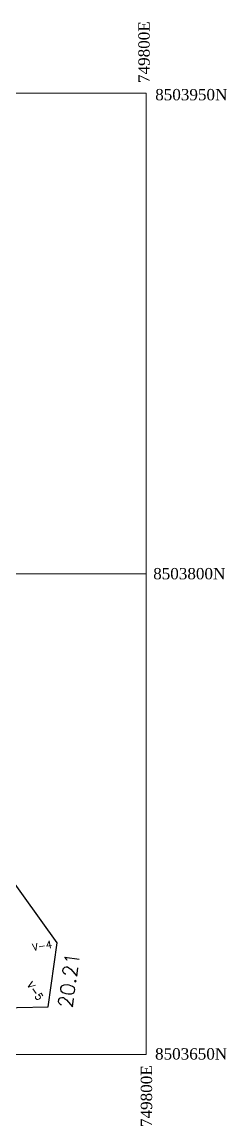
# Model space of a CAD drawing. Header units: metres. Extents: x 706327 to 709352, y 8490049 to 8490642.
# Drawn here: x 707949.8 to 707975.5, y 8490229 to 8490366.8 of the extents above; entities that cross this region are included whole.
import ezdxf
from ezdxf.enums import TextEntityAlignment as Align

# ---------------------------------------------------------------- set-up
doc = ezdxf.new("R2010")
doc.units = ezdxf.units.M
for name, color, linetype, lineweight in [('1-blanco', 7, 'Continuous', 25), ('2D Drafting - General_Pen_No__1', 7, 'Continuous', 13), ('auxiliar', 1, 'Continuous', 9)]:
    doc.layers.add(name, color=color, linetype=linetype, lineweight=lineweight)
doc.layers.add('C-SSWR-PIPE-PATT', color=7, linetype='Continuous')
doc.layers.add('C-TOPO-MINR-N', color=11, linetype='Continuous')
doc.styles.add('L120', font='times.ttf', dxfattribs={"height": 3})
doc.styles.get("Standard").update_dxf_attribs({"font": 'simplex.shx'})

msp = doc.modelspace()

# ---------------------------------------------------------------- linework, layer by layer
at = {"layer": 'C-SSWR-PIPE-PATT', "elevation": 5839.497, "flags": 128}
msp.add_lwpolyline([(707756.4485, 8490288.7656), (707756.4485, 8490288.7656), (707756.4485, 8490288.7656), (707756.4485, 8490288.7656), (707756.4485, 8490288.7656), (707756.4485, 8490288.7656), (707753.0283, 8490273.2994), (707753.0283, 8490273.2994), (707780.0389, 8490262.7657), (707780.0389, 8490262.7657), (707780.0389, 8490262.7657), (707780.0389, 8490262.7657), (707780.0389, 8490262.7657), (707780.0389, 8490262.7657), (707780.0389, 8490262.7657), (707937.5341, 8490243.5657), (707953.1002, 8490243.8982), (707954.2166, 8490251.9047), (707954.2166, 8490251.9047), (707954.2166, 8490251.9047), (707954.2166, 8490251.9047), (707889.4532, 8490342.0944), (707877.5273, 8490342.9619)], dxfattribs=at)
at = {"layer": 'C-TOPO-MINR-N', "lineweight": 5}
for p, q in [((707745.3327, 8490357.9457, 5839.497), (707965.3327, 8490357.9457, 5839.497)), ((707965.3327, 8490237.9457, 5839.497), (707965.3327, 8490357.9457, 5839.497)), ((707745.3327, 8490297.9457, 5839.497), (707965.3327, 8490297.9457, 5839.497)), ((707745.3327, 8490237.9457, 5839.497), (707965.3327, 8490237.9457, 5839.497))]:
    msp.add_line(p, q, dxfattribs=at)

# ---------------------------------------------------------------- texts
at = {"layer": '1-blanco', "linetype": 'Continuous', "lineweight": 9, "style": 'L120'}
for p in [(707966.208, 8490366.908, 5839.497), (707966.5147, 8490236.6188, 5839.497)]:
    msp.add_text('749800E', height=1.41439, rotation=90, dxfattribs=at).set_placement(p, align=Align.BOTTOM_RIGHT)
for s, p in [('8503950N', (707966.4802, 8490356.6144, 5839.497)), ('8503800N', (707966.2277, 8490296.8349, 5839.497)), ('8503650N', (707966.4593, 8490236.9037, 5839.497))]:
    msp.add_text(s, height=1.41439, dxfattribs=at).set_placement(p, align=Align.BOTTOM_LEFT)
at = {"layer": '2D Drafting - General_Pen_No__1', "insert": (707955.687, 8490247.2285, 5839.497), "char_height": 1.8, "attachment_point": 5, "rotation": 82.061806}
msp.add_mtext('\\A1;20.21', dxfattribs=at)
at = {"layer": 'auxiliar', "char_height": 0.9, "attachment_point": 5}
for s, insert, rotation in [('\\A1;V-4', (707952.3437, 8490251.523, 5839.497), 9.678909), ('\\A1;V-5', (707951.4631, 8490245.8802, 5839.497), 304.69181)]:
    msp.add_mtext(s, dxfattribs=dict(at, insert=insert, rotation=rotation))

doc.saveas('drawing.dxf')
